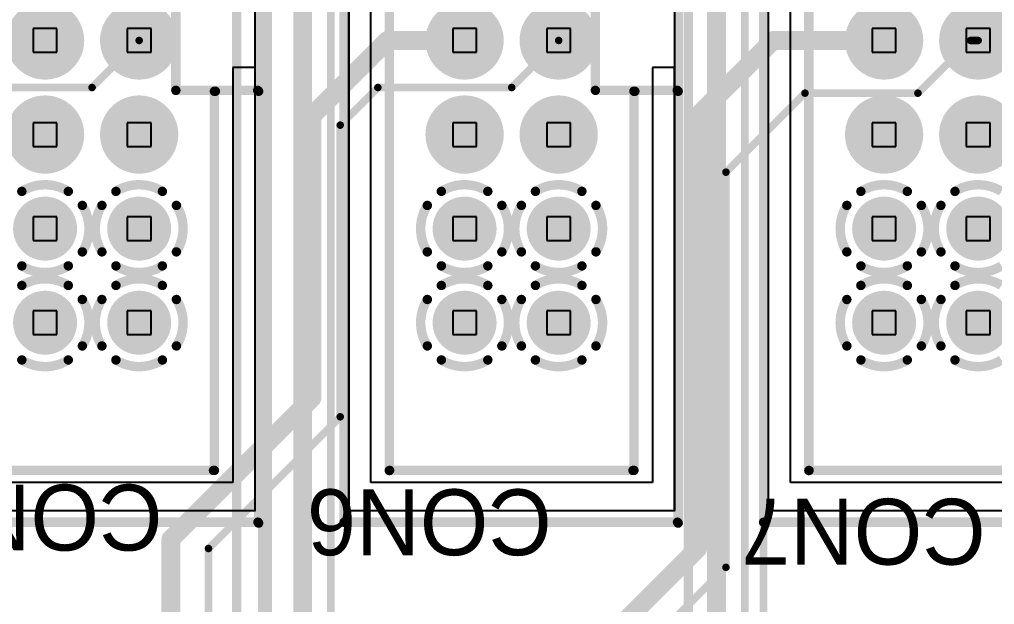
# Model space of a CAD drawing. Extents: x 11.67 to 17.2, y 3.98 to 12.28.
# Drawn here: x 15.025 to 16.061, y 10.341 to 10.963 of the extents above; entities that cross this region are included whole.
import ezdxf

# ---------------------------------------------------------------- set-up
doc = ezdxf.new("R2010")
doc.units = 0
doc.layers.get('0').update_dxf_attribs({"linetype": 'CONTINUOUS'})
for name, color, linetype in [('BOTTOMLAYER', 5, 'CONTINUOUS'), ('BOTTOMOVERLAY', 54, 'CONTINUOUS'), ('BOTTOMSOLDER', 6, 'CONTINUOUS'), ('INTERNALPLANE1', 76, 'CONTINUOUS'), ('MECHANICAL15', 56, 'CONTINUOUS'), ('MECHANICAL2', 216, 'CONTINUOUS'), ('MECHANICAL6', 56, 'CONTINUOUS'), ('MECHANICAL9', 56, 'CONTINUOUS'), ('MIDLAYER1', 16, 'CONTINUOUS'), ('MULTILAYER', 9, 'CONTINUOUS'), ('TOPLAYER', 1, 'CONTINUOUS'), ('TOPSOLDER', 216, 'CONTINUOUS')]:
    doc.layers.add(name, color=color, linetype=linetype)

# ---------------------------------------------------------------- blocks, each defined once
blk = doc.blocks.new('IDC_TH_16P_P2_54_C3406_B16')
at = {"layer": 'BOTTOMLAYER', "const_width": 0.03}
for points in [[(0.035, 0.05, 1), (0.065, 0.05, 1)], [(0.135, 0.05, 1), (0.165, 0.05, 1)], [(0.235, 0.05, 1), (0.265, 0.05, 1)], [(0.335, 0.05, 1), (0.365, 0.05, 1)], [(0.035, -0.05, 1), (0.065, -0.05, 1)], [(0.135, -0.05, 1), (0.165, -0.05, 1)], [(0.235, -0.05, 1), (0.265, -0.05, 1)], [(0.335, -0.05, 1), (0.365, -0.05, 1)]]:
    blk.add_lwpolyline(points, format="xyb", close=True, dxfattribs=at)
at = {"layer": 'BOTTOMOVERLAY', "const_width": 0.01}
for points in [[(0.562, -0.178), (0.562, 0.1763)], [(0.507, -0.1297), (0.507, 0.129)], [(0.5071, -0.13), (-0.5047, -0.13)], [(0.5622, -0.178), (-0.5599, -0.178)]]:
    blk.add_lwpolyline(points, dxfattribs=at)
at = {"layer": 'BOTTOMOVERLAY', "const_width": 0.005}
for points in [[(0.5045, -0.1297, 1), (0.5095, -0.1297, 1)], [(0.5046, -0.13, 1), (0.5096, -0.13, 1)], [(0.5595, -0.178, 1), (0.5645, -0.178, 1)], [(0.5597, -0.178, 1), (0.5647, -0.178, 1)]]:
    blk.add_lwpolyline(points, format="xyb", close=True, dxfattribs=at)
at = {"layer": 'BOTTOMSOLDER', "const_width": 0.034}
for points in [[(0.033, 0.05, 1), (0.067, 0.05, 1)], [(0.133, 0.05, 1), (0.167, 0.05, 1)], [(0.233, 0.05, 1), (0.267, 0.05, 1)], [(0.333, 0.05, 1), (0.367, 0.05, 1)], [(0.033, -0.05, 1), (0.067, -0.05, 1)], [(0.133, -0.05, 1), (0.167, -0.05, 1)], [(0.233, -0.05, 1), (0.267, -0.05, 1)], [(0.333, -0.05, 1), (0.367, -0.05, 1)]]:
    blk.add_lwpolyline(points, format="xyb", close=True, dxfattribs=at)
at = {"layer": 'INTERNALPLANE1'}
for points, const_width in [([(0.0292, 0.05, 1), (0.0708, 0.05, 1)], 0.0416), ([(0.1292, 0.05, 1), (0.1708, 0.05, 1)], 0.0416), ([(0.2079, 0.0253, 1), (0.2129, 0.0253, 1)], 0.005), ([(0.2871, 0.0253, 1), (0.2921, 0.0253, 1)], 0.005), ([(0.3079, 0.0253, 1), (0.3129, 0.0253, 1)], 0.005), ([(0.3871, 0.0253, 1), (0.3921, 0.0253, 1)], 0.005), ([(0.2228, 0.0104, 1), (0.2278, 0.0104, 1)], 0.005), ([(0.2722, 0.0104, 1), (0.2772, 0.0104, 1)], 0.005), ([(0.3228, 0.0104, 1), (0.3278, 0.0104, 1)], 0.005), ([(0.3722, 0.0104, 1), (0.3772, 0.0104, 1)], 0.005), ([(0.0292, -0.05, 1), (0.0708, -0.05, 1)], 0.0416), ([(0.1292, -0.05, 1), (0.1708, -0.05, 1)], 0.0416), ([(0.2228, -0.0104, 1), (0.2278, -0.0104, 1)], 0.005), ([(0.2722, -0.0104, 1), (0.2772, -0.0104, 1)], 0.005), ([(0.3228, -0.0104, 1), (0.3278, -0.0104, 1)], 0.005), ([(0.3722, -0.0104, 1), (0.3772, -0.0104, 1)], 0.005), ([(0.2079, -0.0253, 1), (0.2129, -0.0253, 1)], 0.005), ([(0.2871, -0.0253, 1), (0.2921, -0.0253, 1)], 0.005), ([(0.3079, -0.0253, 1), (0.3129, -0.0253, 1)], 0.005), ([(0.3871, -0.0253, 1), (0.3921, -0.0253, 1)], 0.005), ([(0.2079, -0.0747, 1), (0.2129, -0.0747, 1)], 0.005), ([(0.2871, -0.0747, 1), (0.2921, -0.0747, 1)], 0.005), ([(0.3079, -0.0747, 1), (0.3129, -0.0747, 1)], 0.005), ([(0.3871, -0.0747, 1), (0.3921, -0.0747, 1)], 0.005), ([(0.2228, -0.0896, 1), (0.2278, -0.0896, 1)], 0.005), ([(0.2722, -0.0896, 1), (0.2772, -0.0896, 1)], 0.005), ([(0.3228, -0.0896, 1), (0.3278, -0.0896, 1)], 0.005), ([(0.3722, -0.0896, 1), (0.3772, -0.0896, 1)], 0.005)]:
    blk.add_lwpolyline(points, format="xyb", close=True, dxfattribs=dict(at, const_width=const_width))
at = {"layer": 'INTERNALPLANE1', "const_width": 0.01}
for points in [[(0.2104, 0.0253, -0.286745), (0.2104, 0.0747)], [(0.2896, 0.0747, -0.286745), (0.2896, 0.0253)], [(0.3104, 0.0253, -0.286745), (0.3104, 0.0747)], [(0.3896, 0.0747, -0.286745), (0.3896, 0.0253)], [(0.2747, 0.0104, -0.286745), (0.2253, 0.0104)], [(0.3747, 0.0104, -0.286745), (0.3253, 0.0104)], [(0.2253, -0.0104, -0.286745), (0.2747, -0.0104)], [(0.3253, -0.0104, -0.286745), (0.3747, -0.0104)], [(0.2104, -0.0747, -0.286745), (0.2104, -0.0253)], [(0.2896, -0.0253, -0.286745), (0.2896, -0.0747)], [(0.3104, -0.0747, -0.286745), (0.3104, -0.0253)], [(0.3896, -0.0253, -0.286745), (0.3896, -0.0747)], [(0.2747, -0.0896, -0.286745), (0.2253, -0.0896)], [(0.3747, -0.0896, -0.286745), (0.3253, -0.0896)]]:
    blk.add_lwpolyline(points, format="xyb", dxfattribs=at)
at = {"layer": 'MECHANICAL2'}
for p, q in [((0.5496, -0.1732), (0.5496, 0.1732)), ((0.5197, 0.1496), (0.5197, -0.1496)), ((0.5197, -0.1496), (-0.5197, -0.1496)), ((-0.5496, -0.1732), (0.5496, -0.1732))]:
    blk.add_line(p, q, dxfattribs=at)
at = {"layer": 'MECHANICAL6', "const_width": 0.002}
for points in [[(0.5496, -0.1732), (0.5496, 0.1732)], [(0.5496, -0.1732), (-0.5496, -0.1732)]]:
    blk.add_lwpolyline(points, dxfattribs=at)
at = {"layer": 'MECHANICAL6', "const_width": 0.001}
blk.add_lwpolyline([(0.5491, -0.1732, 1), (0.5501, -0.1732, 1)], format="xyb", close=True, dxfattribs=at)
blk.add_lwpolyline([(0.5491, -0.1732, 1), (0.5501, -0.1732, 1)], format="xyb", close=True, dxfattribs=at)
at = {"layer": 'MECHANICAL9'}
for p, q in [((0.0374, 0.0626), (0.0374, 0.0374)), ((0.0626, 0.0626), (0.0374, 0.0626)), ((0.0626, 0.0374), (0.0626, 0.0626)), ((0.1374, 0.0626), (0.1374, 0.0374)), ((0.1626, 0.0626), (0.1374, 0.0626)), ((0.1626, 0.0374), (0.1626, 0.0626)), ((0.2374, 0.0626), (0.2374, 0.0374)), ((0.2626, 0.0626), (0.2374, 0.0626)), ((0.2626, 0.0374), (0.2626, 0.0626)), ((0.3374, 0.0626), (0.3374, 0.0374)), ((0.3626, 0.0626), (0.3374, 0.0626)), ((0.3626, 0.0374), (0.3626, 0.0626)), ((0.0374, 0.0374), (0.0626, 0.0374)), ((0.1374, 0.0374), (0.1626, 0.0374)), ((0.2374, 0.0374), (0.2626, 0.0374)), ((0.3374, 0.0374), (0.3626, 0.0374)), ((0.0374, -0.0374), (0.0374, -0.0626)), ((0.0626, -0.0374), (0.0374, -0.0374)), ((0.0626, -0.0626), (0.0626, -0.0374)), ((0.1374, -0.0374), (0.1374, -0.0626)), ((0.1626, -0.0374), (0.1374, -0.0374)), ((0.1626, -0.0626), (0.1626, -0.0374)), ((0.2374, -0.0374), (0.2374, -0.0626)), ((0.2626, -0.0374), (0.2374, -0.0374)), ((0.2626, -0.0626), (0.2626, -0.0374)), ((0.3374, -0.0374), (0.3374, -0.0626)), ((0.3626, -0.0374), (0.3374, -0.0374)), ((0.3626, -0.0626), (0.3626, -0.0374)), ((0.0374, -0.0626), (0.0626, -0.0626)), ((0.1374, -0.0626), (0.1626, -0.0626)), ((0.2374, -0.0626), (0.2626, -0.0626)), ((0.3374, -0.0626), (0.3626, -0.0626))]:
    blk.add_line(p, q, dxfattribs=at)
at = {"layer": 'MIDLAYER1', "const_width": 0.03}
for points in [[(0.035, 0.05, 1), (0.065, 0.05, 1)], [(0.135, 0.05, 1), (0.165, 0.05, 1)], [(0.235, 0.05, 1), (0.265, 0.05, 1)], [(0.335, 0.05, 1), (0.365, 0.05, 1)], [(0.035, -0.05, 1), (0.065, -0.05, 1)], [(0.135, -0.05, 1), (0.165, -0.05, 1)], [(0.235, -0.05, 1), (0.265, -0.05, 1)], [(0.335, -0.05, 1), (0.365, -0.05, 1)]]:
    blk.add_lwpolyline(points, format="xyb", close=True, dxfattribs=at)
at = {"layer": 'MULTILAYER', "const_width": 0.03}
for points in [[(0.035, 0.05, 1), (0.065, 0.05, 1)], [(0.135, 0.05, 1), (0.165, 0.05, 1)], [(0.235, 0.05, 1), (0.265, 0.05, 1)], [(0.335, 0.05, 1), (0.365, 0.05, 1)], [(0.035, -0.05, 1), (0.065, -0.05, 1)], [(0.135, -0.05, 1), (0.165, -0.05, 1)], [(0.235, -0.05, 1), (0.265, -0.05, 1)], [(0.335, -0.05, 1), (0.365, -0.05, 1)]]:
    blk.add_lwpolyline(points, format="xyb", close=True, dxfattribs=at)
at = {"layer": 'TOPLAYER', "const_width": 0.03}
for points in [[(0.035, 0.05, 1), (0.065, 0.05, 1)], [(0.135, 0.05, 1), (0.165, 0.05, 1)], [(0.235, 0.05, 1), (0.265, 0.05, 1)], [(0.335, 0.05, 1), (0.365, 0.05, 1)], [(0.035, -0.05, 1), (0.065, -0.05, 1)], [(0.135, -0.05, 1), (0.165, -0.05, 1)], [(0.235, -0.05, 1), (0.265, -0.05, 1)], [(0.335, -0.05, 1), (0.365, -0.05, 1)]]:
    blk.add_lwpolyline(points, format="xyb", close=True, dxfattribs=at)
at = {"layer": 'TOPSOLDER', "const_width": 0.034}
for points in [[(0.033, 0.05, 1), (0.067, 0.05, 1)], [(0.133, 0.05, 1), (0.167, 0.05, 1)], [(0.233, 0.05, 1), (0.267, 0.05, 1)], [(0.333, 0.05, 1), (0.367, 0.05, 1)], [(0.033, -0.05, 1), (0.067, -0.05, 1)], [(0.133, -0.05, 1), (0.167, -0.05, 1)], [(0.233, -0.05, 1), (0.267, -0.05, 1)], [(0.333, -0.05, 1), (0.367, -0.05, 1)]]:
    blk.add_lwpolyline(points, format="xyb", close=True, dxfattribs=at)
blk = doc.blocks.new('IDC_TH_16P_P2_54_C3406_B20')
at = {"layer": 'BOTTOMLAYER', "const_width": 0.03}
for points in [[(0.035, 0.05, 1), (0.065, 0.05, 1)], [(0.135, 0.05, 1), (0.165, 0.05, 1)], [(0.235, 0.05, 1), (0.265, 0.05, 1)], [(0.335, 0.05, 1), (0.365, 0.05, 1)], [(0.035, -0.05, 1), (0.065, -0.05, 1)], [(0.135, -0.05, 1), (0.165, -0.05, 1)], [(0.235, -0.05, 1), (0.265, -0.05, 1)], [(0.335, -0.05, 1), (0.365, -0.05, 1)]]:
    blk.add_lwpolyline(points, format="xyb", close=True, dxfattribs=at)
at = {"layer": 'BOTTOMOVERLAY', "const_width": 0.01}
for points in [[(0.563, 0.177), (-0.5589, 0.177)], [(0.103, 0.176), (0.104, 0.177)], [(0.103, 0.089), (0.103, 0.176)], [(0.562, -0.178), (0.562, 0.1763)], [(0.104, 0.13), (0.104, 0.131)], [(0.507, 0.13), (0.104, 0.13)], [(0.507, -0.1297), (0.507, 0.129)], [(0.103, 0.089), (-0.102, 0.089)], [(0.5071, -0.13), (-0.5047, -0.13)], [(0.5622, -0.178), (-0.5599, -0.178)]]:
    blk.add_lwpolyline(points, dxfattribs=at)
at = {"layer": 'BOTTOMOVERLAY', "const_width": 0.005}
for points in [[(0.1005, 0.176, 1), (0.1055, 0.176, 1)], [(0.1005, 0.176, 1), (0.1055, 0.176, 1)], [(0.1015, 0.177, 1), (0.1065, 0.177, 1)], [(0.5595, 0.1763, 1), (0.5645, 0.1763, 1)], [(0.5605, 0.177, 1), (0.5655, 0.177, 1)], [(0.1015, 0.131, 1), (0.1065, 0.131, 1)], [(0.1015, 0.13, 1), (0.1065, 0.13, 1)], [(0.1015, 0.13, 1), (0.1065, 0.13, 1)], [(0.5045, 0.13, 1), (0.5095, 0.13, 1)], [(0.5045, 0.129, 1), (0.5095, 0.129, 1)], [(0.1005, 0.089, 1), (0.1055, 0.089, 1)], [(0.1005, 0.089, 1), (0.1055, 0.089, 1)], [(0.5045, -0.1297, 1), (0.5095, -0.1297, 1)], [(0.5046, -0.13, 1), (0.5096, -0.13, 1)], [(0.5595, -0.178, 1), (0.5645, -0.178, 1)], [(0.5597, -0.178, 1), (0.5647, -0.178, 1)]]:
    blk.add_lwpolyline(points, format="xyb", close=True, dxfattribs=at)
at = {"layer": 'BOTTOMSOLDER', "const_width": 0.034}
for points in [[(0.033, 0.05, 1), (0.067, 0.05, 1)], [(0.133, 0.05, 1), (0.167, 0.05, 1)], [(0.233, 0.05, 1), (0.267, 0.05, 1)], [(0.333, 0.05, 1), (0.367, 0.05, 1)], [(0.033, -0.05, 1), (0.067, -0.05, 1)], [(0.133, -0.05, 1), (0.167, -0.05, 1)], [(0.233, -0.05, 1), (0.267, -0.05, 1)], [(0.333, -0.05, 1), (0.367, -0.05, 1)]]:
    blk.add_lwpolyline(points, format="xyb", close=True, dxfattribs=at)
at = {"layer": 'INTERNALPLANE1', "const_width": 0.01}
for points in [[(0.2253, 0.0896, -0.286745), (0.2747, 0.0896)], [(0.3253, 0.0896, -0.286745), (0.3747, 0.0896)], [(0.2104, 0.0253, -0.286745), (0.2104, 0.0747)], [(0.2896, 0.0747, -0.286745), (0.2896, 0.0253)], [(0.3104, 0.0253, -0.286745), (0.3104, 0.0747)], [(0.3896, 0.0747, -0.286745), (0.3896, 0.0253)], [(0.2747, 0.0104, -0.286745), (0.2253, 0.0104)], [(0.3747, 0.0104, -0.286745), (0.3253, 0.0104)], [(0.2253, -0.0104, -0.286745), (0.2747, -0.0104)], [(0.3253, -0.0104, -0.286745), (0.3747, -0.0104)], [(0.2104, -0.0747, -0.286745), (0.2104, -0.0253)], [(0.2896, -0.0253, -0.286745), (0.2896, -0.0747)], [(0.3104, -0.0747, -0.286745), (0.3104, -0.0253)], [(0.3896, -0.0253, -0.286745), (0.3896, -0.0747)], [(0.2747, -0.0896, -0.286745), (0.2253, -0.0896)], [(0.3747, -0.0896, -0.286745), (0.3253, -0.0896)]]:
    blk.add_lwpolyline(points, format="xyb", dxfattribs=at)
at = {"layer": 'INTERNALPLANE1'}
for points, const_width in [([(0.2228, 0.0896, 1), (0.2278, 0.0896, 1)], 0.005), ([(0.2722, 0.0896, 1), (0.2772, 0.0896, 1)], 0.005), ([(0.3228, 0.0896, 1), (0.3278, 0.0896, 1)], 0.005), ([(0.3722, 0.0896, 1), (0.3772, 0.0896, 1)], 0.005), ([(0.0292, 0.05, 1), (0.0708, 0.05, 1)], 0.0416), ([(0.1292, 0.05, 1), (0.1708, 0.05, 1)], 0.0416), ([(0.2079, 0.0747, 1), (0.2129, 0.0747, 1)], 0.005), ([(0.2871, 0.0747, 1), (0.2921, 0.0747, 1)], 0.005), ([(0.3079, 0.0747, 1), (0.3129, 0.0747, 1)], 0.005), ([(0.3871, 0.0747, 1), (0.3921, 0.0747, 1)], 0.005), ([(0.2079, 0.0253, 1), (0.2129, 0.0253, 1)], 0.005), ([(0.2871, 0.0253, 1), (0.2921, 0.0253, 1)], 0.005), ([(0.3079, 0.0253, 1), (0.3129, 0.0253, 1)], 0.005), ([(0.3871, 0.0253, 1), (0.3921, 0.0253, 1)], 0.005), ([(0.2228, 0.0104, 1), (0.2278, 0.0104, 1)], 0.005), ([(0.2722, 0.0104, 1), (0.2772, 0.0104, 1)], 0.005), ([(0.3228, 0.0104, 1), (0.3278, 0.0104, 1)], 0.005), ([(0.3722, 0.0104, 1), (0.3772, 0.0104, 1)], 0.005), ([(0.0292, -0.05, 1), (0.0708, -0.05, 1)], 0.0416), ([(0.1292, -0.05, 1), (0.1708, -0.05, 1)], 0.0416), ([(0.2228, -0.0104, 1), (0.2278, -0.0104, 1)], 0.005), ([(0.2722, -0.0104, 1), (0.2772, -0.0104, 1)], 0.005), ([(0.3228, -0.0104, 1), (0.3278, -0.0104, 1)], 0.005), ([(0.3722, -0.0104, 1), (0.3772, -0.0104, 1)], 0.005), ([(0.2079, -0.0253, 1), (0.2129, -0.0253, 1)], 0.005), ([(0.2871, -0.0253, 1), (0.2921, -0.0253, 1)], 0.005), ([(0.3079, -0.0253, 1), (0.3129, -0.0253, 1)], 0.005), ([(0.3871, -0.0253, 1), (0.3921, -0.0253, 1)], 0.005), ([(0.2079, -0.0747, 1), (0.2129, -0.0747, 1)], 0.005), ([(0.2871, -0.0747, 1), (0.2921, -0.0747, 1)], 0.005), ([(0.3079, -0.0747, 1), (0.3129, -0.0747, 1)], 0.005), ([(0.3871, -0.0747, 1), (0.3921, -0.0747, 1)], 0.005), ([(0.2228, -0.0896, 1), (0.2278, -0.0896, 1)], 0.005), ([(0.2722, -0.0896, 1), (0.2772, -0.0896, 1)], 0.005), ([(0.3228, -0.0896, 1), (0.3278, -0.0896, 1)], 0.005), ([(0.3722, -0.0896, 1), (0.3772, -0.0896, 1)], 0.005)]:
    blk.add_lwpolyline(points, format="xyb", close=True, dxfattribs=dict(at, const_width=const_width))
at = {"layer": 'MECHANICAL2'}
for p, q in [((0.5496, 0.1732), (0.0787, 0.1732)), ((0.0787, 0.1732), (0.0787, 0.1496)), ((0.5496, -0.1732), (0.5496, 0.1732)), ((0.0787, 0.1496), (0.5197, 0.1496)), ((0.5197, 0.1496), (0.5197, -0.1496)), ((0.5197, -0.1496), (-0.5197, -0.1496)), ((-0.5496, -0.1732), (0.5496, -0.1732))]:
    blk.add_line(p, q, dxfattribs=at)
at = {"layer": 'MECHANICAL6', "const_width": 0.002}
for points in [[(0.5496, 0.1732), (-0.5496, 0.1732)], [(0.5496, -0.1732), (0.5496, 0.1732)], [(0.5496, -0.1732), (-0.5496, -0.1732)]]:
    blk.add_lwpolyline(points, dxfattribs=at)
at = {"layer": 'MECHANICAL6', "const_width": 0.001}
for points in [[(0.5491, 0.1732, 1), (0.5501, 0.1732, 1)], [(0.5491, 0.1732, 1), (0.5501, 0.1732, 1)], [(0.5491, -0.1732, 1), (0.5501, -0.1732, 1)], [(0.5491, -0.1732, 1), (0.5501, -0.1732, 1)]]:
    blk.add_lwpolyline(points, format="xyb", close=True, dxfattribs=at)
at = {"layer": 'MECHANICAL9'}
for p, q in [((0.0374, 0.0626), (0.0374, 0.0374)), ((0.0626, 0.0626), (0.0374, 0.0626)), ((0.0626, 0.0374), (0.0626, 0.0626)), ((0.1374, 0.0626), (0.1374, 0.0374)), ((0.1626, 0.0626), (0.1374, 0.0626)), ((0.1626, 0.0374), (0.1626, 0.0626)), ((0.2374, 0.0626), (0.2374, 0.0374)), ((0.2626, 0.0626), (0.2374, 0.0626)), ((0.2626, 0.0374), (0.2626, 0.0626)), ((0.3374, 0.0626), (0.3374, 0.0374)), ((0.3626, 0.0626), (0.3374, 0.0626)), ((0.3626, 0.0374), (0.3626, 0.0626)), ((0.0374, 0.0374), (0.0626, 0.0374)), ((0.1374, 0.0374), (0.1626, 0.0374)), ((0.2374, 0.0374), (0.2626, 0.0374)), ((0.3374, 0.0374), (0.3626, 0.0374)), ((0.0374, -0.0374), (0.0374, -0.0626)), ((0.0626, -0.0374), (0.0374, -0.0374)), ((0.0626, -0.0626), (0.0626, -0.0374)), ((0.1374, -0.0374), (0.1374, -0.0626)), ((0.1626, -0.0374), (0.1374, -0.0374)), ((0.1626, -0.0626), (0.1626, -0.0374)), ((0.2374, -0.0374), (0.2374, -0.0626)), ((0.2626, -0.0374), (0.2374, -0.0374)), ((0.2626, -0.0626), (0.2626, -0.0374)), ((0.3374, -0.0374), (0.3374, -0.0626)), ((0.3626, -0.0374), (0.3374, -0.0374)), ((0.3626, -0.0626), (0.3626, -0.0374)), ((0.0374, -0.0626), (0.0626, -0.0626)), ((0.1374, -0.0626), (0.1626, -0.0626)), ((0.2374, -0.0626), (0.2626, -0.0626)), ((0.3374, -0.0626), (0.3626, -0.0626))]:
    blk.add_line(p, q, dxfattribs=at)
at = {"layer": 'MIDLAYER1', "const_width": 0.03}
for points in [[(0.035, 0.05, 1), (0.065, 0.05, 1)], [(0.135, 0.05, 1), (0.165, 0.05, 1)], [(0.235, 0.05, 1), (0.265, 0.05, 1)], [(0.335, 0.05, 1), (0.365, 0.05, 1)], [(0.035, -0.05, 1), (0.065, -0.05, 1)], [(0.135, -0.05, 1), (0.165, -0.05, 1)], [(0.235, -0.05, 1), (0.265, -0.05, 1)], [(0.335, -0.05, 1), (0.365, -0.05, 1)]]:
    blk.add_lwpolyline(points, format="xyb", close=True, dxfattribs=at)
at = {"layer": 'MULTILAYER', "const_width": 0.03}
for points in [[(0.035, 0.05, 1), (0.065, 0.05, 1)], [(0.135, 0.05, 1), (0.165, 0.05, 1)], [(0.235, 0.05, 1), (0.265, 0.05, 1)], [(0.335, 0.05, 1), (0.365, 0.05, 1)], [(0.035, -0.05, 1), (0.065, -0.05, 1)], [(0.135, -0.05, 1), (0.165, -0.05, 1)], [(0.235, -0.05, 1), (0.265, -0.05, 1)], [(0.335, -0.05, 1), (0.365, -0.05, 1)]]:
    blk.add_lwpolyline(points, format="xyb", close=True, dxfattribs=at)
at = {"layer": 'TOPLAYER', "const_width": 0.03}
for points in [[(0.035, 0.05, 1), (0.065, 0.05, 1)], [(0.135, 0.05, 1), (0.165, 0.05, 1)], [(0.235, 0.05, 1), (0.265, 0.05, 1)], [(0.335, 0.05, 1), (0.365, 0.05, 1)], [(0.035, -0.05, 1), (0.065, -0.05, 1)], [(0.135, -0.05, 1), (0.165, -0.05, 1)], [(0.235, -0.05, 1), (0.265, -0.05, 1)], [(0.335, -0.05, 1), (0.365, -0.05, 1)]]:
    blk.add_lwpolyline(points, format="xyb", close=True, dxfattribs=at)
at = {"layer": 'TOPSOLDER', "const_width": 0.034}
for points in [[(0.033, 0.05, 1), (0.067, 0.05, 1)], [(0.133, 0.05, 1), (0.167, 0.05, 1)], [(0.233, 0.05, 1), (0.267, 0.05, 1)], [(0.333, 0.05, 1), (0.367, 0.05, 1)], [(0.033, -0.05, 1), (0.067, -0.05, 1)], [(0.133, -0.05, 1), (0.167, -0.05, 1)], [(0.233, -0.05, 1), (0.267, -0.05, 1)], [(0.333, -0.05, 1), (0.367, -0.05, 1)]]:
    blk.add_lwpolyline(points, format="xyb", close=True, dxfattribs=at)
blk = doc.blocks.new('IDC_TH_16P_P2_54_C3406_B21')
at = {"layer": 'BOTTOMLAYER', "const_width": 0.03}
for points in [[(0.035, 0.05, 1), (0.065, 0.05, 1)], [(0.135, 0.05, 1), (0.165, 0.05, 1)], [(0.235, 0.05, 1), (0.265, 0.05, 1)], [(0.335, 0.05, 1), (0.365, 0.05, 1)], [(0.035, -0.05, 1), (0.065, -0.05, 1)], [(0.135, -0.05, 1), (0.165, -0.05, 1)], [(0.235, -0.05, 1), (0.265, -0.05, 1)], [(0.335, -0.05, 1), (0.365, -0.05, 1)]]:
    blk.add_lwpolyline(points, format="xyb", close=True, dxfattribs=at)
at = {"layer": 'BOTTOMOVERLAY', "const_width": 0.01}
for points in [[(0.563, 0.177), (-0.5589, 0.177)], [(0.103, 0.176), (0.104, 0.177)], [(0.103, 0.089), (0.103, 0.176)], [(0.562, -0.178), (0.562, 0.1763)], [(0.104, 0.13), (0.104, 0.131)], [(0.507, 0.13), (0.104, 0.13)], [(0.507, -0.1297), (0.507, 0.129)], [(0.103, 0.089), (-0.102, 0.089)]]:
    blk.add_lwpolyline(points, dxfattribs=at)
at = {"layer": 'BOTTOMOVERLAY', "const_width": 0.005}
for points in [[(0.1005, 0.176, 1), (0.1055, 0.176, 1)], [(0.1005, 0.176, 1), (0.1055, 0.176, 1)], [(0.1015, 0.177, 1), (0.1065, 0.177, 1)], [(0.5595, 0.1763, 1), (0.5645, 0.1763, 1)], [(0.5605, 0.177, 1), (0.5655, 0.177, 1)], [(0.1015, 0.131, 1), (0.1065, 0.131, 1)], [(0.1015, 0.13, 1), (0.1065, 0.13, 1)], [(0.1015, 0.13, 1), (0.1065, 0.13, 1)], [(0.5045, 0.13, 1), (0.5095, 0.13, 1)], [(0.5045, 0.129, 1), (0.5095, 0.129, 1)], [(0.1005, 0.089, 1), (0.1055, 0.089, 1)], [(0.1005, 0.089, 1), (0.1055, 0.089, 1)]]:
    blk.add_lwpolyline(points, format="xyb", close=True, dxfattribs=at)
at = {"layer": 'BOTTOMSOLDER', "const_width": 0.034}
for points in [[(0.033, 0.05, 1), (0.067, 0.05, 1)], [(0.133, 0.05, 1), (0.167, 0.05, 1)], [(0.233, 0.05, 1), (0.267, 0.05, 1)], [(0.333, 0.05, 1), (0.367, 0.05, 1)], [(0.033, -0.05, 1), (0.067, -0.05, 1)], [(0.133, -0.05, 1), (0.167, -0.05, 1)], [(0.233, -0.05, 1), (0.267, -0.05, 1)], [(0.333, -0.05, 1), (0.367, -0.05, 1)]]:
    blk.add_lwpolyline(points, format="xyb", close=True, dxfattribs=at)
at = {"layer": 'INTERNALPLANE1', "const_width": 0.01}
for points in [[(0.2253, 0.0896, -0.286745), (0.2747, 0.0896)], [(0.3253, 0.0896, -0.286745), (0.3747, 0.0896)], [(0.2104, 0.0253, -0.286745), (0.2104, 0.0747)], [(0.2896, 0.0747, -0.286745), (0.2896, 0.0253)], [(0.3104, 0.0253, -0.286745), (0.3104, 0.0747)], [(0.3896, 0.0747, -0.286745), (0.3896, 0.0253)], [(0.2747, 0.0104, -0.286745), (0.2253, 0.0104)], [(0.3747, 0.0104, -0.286745), (0.3253, 0.0104)], [(0.2253, -0.0104, -0.286745), (0.2747, -0.0104)], [(0.3253, -0.0104, -0.286745), (0.3747, -0.0104)], [(0.2104, -0.0747, -0.286745), (0.2104, -0.0253)], [(0.2896, -0.0253, -0.286745), (0.2896, -0.0747)], [(0.3104, -0.0747, -0.286745), (0.3104, -0.0253)], [(0.3896, -0.0253, -0.286745), (0.3896, -0.0747)]]:
    blk.add_lwpolyline(points, format="xyb", dxfattribs=at)
at = {"layer": 'INTERNALPLANE1'}
for points, const_width in [([(0.2228, 0.0896, 1), (0.2278, 0.0896, 1)], 0.005), ([(0.2722, 0.0896, 1), (0.2772, 0.0896, 1)], 0.005), ([(0.3228, 0.0896, 1), (0.3278, 0.0896, 1)], 0.005), ([(0.3722, 0.0896, 1), (0.3772, 0.0896, 1)], 0.005), ([(0.0292, 0.05, 1), (0.0708, 0.05, 1)], 0.0416), ([(0.1292, 0.05, 1), (0.1708, 0.05, 1)], 0.0416), ([(0.2079, 0.0747, 1), (0.2129, 0.0747, 1)], 0.005), ([(0.2871, 0.0747, 1), (0.2921, 0.0747, 1)], 0.005), ([(0.3079, 0.0747, 1), (0.3129, 0.0747, 1)], 0.005), ([(0.3871, 0.0747, 1), (0.3921, 0.0747, 1)], 0.005), ([(0.2079, 0.0253, 1), (0.2129, 0.0253, 1)], 0.005), ([(0.2871, 0.0253, 1), (0.2921, 0.0253, 1)], 0.005), ([(0.3079, 0.0253, 1), (0.3129, 0.0253, 1)], 0.005), ([(0.3871, 0.0253, 1), (0.3921, 0.0253, 1)], 0.005), ([(0.2228, 0.0104, 1), (0.2278, 0.0104, 1)], 0.005), ([(0.2722, 0.0104, 1), (0.2772, 0.0104, 1)], 0.005), ([(0.3228, 0.0104, 1), (0.3278, 0.0104, 1)], 0.005), ([(0.3722, 0.0104, 1), (0.3772, 0.0104, 1)], 0.005), ([(0.0292, -0.05, 1), (0.0708, -0.05, 1)], 0.0416), ([(0.1292, -0.05, 1), (0.1708, -0.05, 1)], 0.0416), ([(0.2228, -0.0104, 1), (0.2278, -0.0104, 1)], 0.005), ([(0.2722, -0.0104, 1), (0.2772, -0.0104, 1)], 0.005), ([(0.3228, -0.0104, 1), (0.3278, -0.0104, 1)], 0.005), ([(0.3722, -0.0104, 1), (0.3772, -0.0104, 1)], 0.005), ([(0.2079, -0.0253, 1), (0.2129, -0.0253, 1)], 0.005), ([(0.2871, -0.0253, 1), (0.2921, -0.0253, 1)], 0.005), ([(0.3079, -0.0253, 1), (0.3129, -0.0253, 1)], 0.005), ([(0.3871, -0.0253, 1), (0.3921, -0.0253, 1)], 0.005), ([(0.2079, -0.0747, 1), (0.2129, -0.0747, 1)], 0.005), ([(0.2871, -0.0747, 1), (0.2921, -0.0747, 1)], 0.005), ([(0.3079, -0.0747, 1), (0.3129, -0.0747, 1)], 0.005), ([(0.3871, -0.0747, 1), (0.3921, -0.0747, 1)], 0.005)]:
    blk.add_lwpolyline(points, format="xyb", close=True, dxfattribs=dict(at, const_width=const_width))
at = {"layer": 'MECHANICAL2'}
for p, q in [((0.5496, 0.1732), (0.0787, 0.1732)), ((0.0787, 0.1732), (0.0787, 0.1496)), ((0.5496, -0.1732), (0.5496, 0.1732)), ((0.0787, 0.1496), (0.5197, 0.1496)), ((0.5197, 0.1496), (0.5197, -0.1496))]:
    blk.add_line(p, q, dxfattribs=at)
at = {"layer": 'MECHANICAL6', "const_width": 0.002}
for points in [[(0.5496, 0.1732), (-0.5496, 0.1732)], [(0.5496, -0.1732), (0.5496, 0.1732)]]:
    blk.add_lwpolyline(points, dxfattribs=at)
at = {"layer": 'MECHANICAL6', "const_width": 0.001}
blk.add_lwpolyline([(0.5491, 0.1732, 1), (0.5501, 0.1732, 1)], format="xyb", close=True, dxfattribs=at)
blk.add_lwpolyline([(0.5491, 0.1732, 1), (0.5501, 0.1732, 1)], format="xyb", close=True, dxfattribs=at)
at = {"layer": 'MECHANICAL9'}
for p, q in [((0.0374, 0.0626), (0.0374, 0.0374)), ((0.0626, 0.0626), (0.0374, 0.0626)), ((0.0626, 0.0374), (0.0626, 0.0626)), ((0.1374, 0.0626), (0.1374, 0.0374)), ((0.1626, 0.0626), (0.1374, 0.0626)), ((0.1626, 0.0374), (0.1626, 0.0626)), ((0.2374, 0.0626), (0.2374, 0.0374)), ((0.2626, 0.0626), (0.2374, 0.0626)), ((0.2626, 0.0374), (0.2626, 0.0626)), ((0.3374, 0.0626), (0.3374, 0.0374)), ((0.3626, 0.0626), (0.3374, 0.0626)), ((0.3626, 0.0374), (0.3626, 0.0626)), ((0.0374, 0.0374), (0.0626, 0.0374)), ((0.1374, 0.0374), (0.1626, 0.0374)), ((0.2374, 0.0374), (0.2626, 0.0374)), ((0.3374, 0.0374), (0.3626, 0.0374)), ((0.0374, -0.0374), (0.0374, -0.0626)), ((0.0626, -0.0374), (0.0374, -0.0374)), ((0.0626, -0.0626), (0.0626, -0.0374)), ((0.1374, -0.0374), (0.1374, -0.0626)), ((0.1626, -0.0374), (0.1374, -0.0374)), ((0.1626, -0.0626), (0.1626, -0.0374)), ((0.2374, -0.0374), (0.2374, -0.0626)), ((0.2626, -0.0374), (0.2374, -0.0374)), ((0.2626, -0.0626), (0.2626, -0.0374)), ((0.3374, -0.0374), (0.3374, -0.0626)), ((0.3626, -0.0374), (0.3374, -0.0374)), ((0.3626, -0.0626), (0.3626, -0.0374)), ((0.0374, -0.0626), (0.0626, -0.0626)), ((0.1374, -0.0626), (0.1626, -0.0626)), ((0.2374, -0.0626), (0.2626, -0.0626)), ((0.3374, -0.0626), (0.3626, -0.0626))]:
    blk.add_line(p, q, dxfattribs=at)
at = {"layer": 'MIDLAYER1', "const_width": 0.03}
for points in [[(0.035, 0.05, 1), (0.065, 0.05, 1)], [(0.135, 0.05, 1), (0.165, 0.05, 1)], [(0.235, 0.05, 1), (0.265, 0.05, 1)], [(0.335, 0.05, 1), (0.365, 0.05, 1)], [(0.035, -0.05, 1), (0.065, -0.05, 1)], [(0.135, -0.05, 1), (0.165, -0.05, 1)], [(0.235, -0.05, 1), (0.265, -0.05, 1)], [(0.335, -0.05, 1), (0.365, -0.05, 1)]]:
    blk.add_lwpolyline(points, format="xyb", close=True, dxfattribs=at)
at = {"layer": 'MULTILAYER', "const_width": 0.03}
for points in [[(0.035, 0.05, 1), (0.065, 0.05, 1)], [(0.135, 0.05, 1), (0.165, 0.05, 1)], [(0.235, 0.05, 1), (0.265, 0.05, 1)], [(0.335, 0.05, 1), (0.365, 0.05, 1)], [(0.035, -0.05, 1), (0.065, -0.05, 1)], [(0.135, -0.05, 1), (0.165, -0.05, 1)], [(0.235, -0.05, 1), (0.265, -0.05, 1)], [(0.335, -0.05, 1), (0.365, -0.05, 1)]]:
    blk.add_lwpolyline(points, format="xyb", close=True, dxfattribs=at)
at = {"layer": 'TOPLAYER', "const_width": 0.03}
for points in [[(0.035, 0.05, 1), (0.065, 0.05, 1)], [(0.135, 0.05, 1), (0.165, 0.05, 1)], [(0.235, 0.05, 1), (0.265, 0.05, 1)], [(0.335, 0.05, 1), (0.365, 0.05, 1)], [(0.035, -0.05, 1), (0.065, -0.05, 1)], [(0.135, -0.05, 1), (0.165, -0.05, 1)], [(0.235, -0.05, 1), (0.265, -0.05, 1)], [(0.335, -0.05, 1), (0.365, -0.05, 1)]]:
    blk.add_lwpolyline(points, format="xyb", close=True, dxfattribs=at)
at = {"layer": 'TOPSOLDER', "const_width": 0.034}
for points in [[(0.033, 0.05, 1), (0.067, 0.05, 1)], [(0.133, 0.05, 1), (0.167, 0.05, 1)], [(0.233, 0.05, 1), (0.267, 0.05, 1)], [(0.333, 0.05, 1), (0.367, 0.05, 1)], [(0.033, -0.05, 1), (0.067, -0.05, 1)], [(0.133, -0.05, 1), (0.167, -0.05, 1)], [(0.233, -0.05, 1), (0.267, -0.05, 1)], [(0.333, -0.05, 1), (0.367, -0.05, 1)]]:
    blk.add_lwpolyline(points, format="xyb", close=True, dxfattribs=at)

msp = doc.modelspace()

# ---------------------------------------------------------------- linework, layer by layer
at = {"layer": 'BOTTOMLAYER'}
for points, const_width in [([(15.256, 10.161), (15.256, 11.231)], 0.01), ([(15.286, 10.1628), (15.286, 11.201)], 0.015), ([(15.326, 10.161), (15.326, 11.121)], 0.008), ([(15.356, 10.171), (15.356, 11.101)], 0.008), ([(14.936, 10.941), (15.0523, 10.941)], 0.02), ([(15.1023, 10.891), (15.1523, 10.941)], 0.008), ([(15.746, 10.861), (15.826, 10.941)], 0.02), ([(15.826, 10.941), (15.9441, 10.941)], 0.02), ([(15.98, 10.885), (16.036, 10.941)], 0.008), ([(16.036, 10.941), (16.0441, 10.941)], 0.008), ([(14.956, 10.891), (15.1023, 10.891)], 0.008), ([(15.776, 10.801), (15.86, 10.885)], 0.008), ([(15.86, 10.885), (15.98, 10.885)], 0.008), ([(15.746, 10.401), (15.746, 10.861)], 0.02), ([(15.776, 10.381), (15.776, 10.801)], 0.008), ([(15.626, 10.281), (15.746, 10.401)], 0.02), ([(15.626, 10.231), (15.776, 10.381)], 0.008)]:
    msp.add_lwpolyline(points, dxfattribs=dict(at, const_width=const_width))
for points, const_width in [([(15.0473, 10.941, 1), (15.0573, 10.941, 1)], 0.01), ([(15.1503, 10.941, 1), (15.1543, 10.941, 1)], 0.004), ([(15.821, 10.941, 1), (15.831, 10.941, 1)], 0.01), ([(15.821, 10.941, 1), (15.831, 10.941, 1)], 0.01), ([(15.9391, 10.941, 1), (15.9491, 10.941, 1)], 0.01), ([(16.034, 10.941, 1), (16.038, 10.941, 1)], 0.004), ([(16.034, 10.941, 1), (16.038, 10.941, 1)], 0.004), ([(16.0421, 10.941, 1), (16.0461, 10.941, 1)], 0.004), ([(15.1003, 10.891, 1), (15.1043, 10.891, 1)], 0.004), ([(15.1003, 10.891, 1), (15.1043, 10.891, 1)], 0.004), ([(15.858, 10.885, 1), (15.862, 10.885, 1)], 0.004), ([(15.858, 10.885, 1), (15.862, 10.885, 1)], 0.004), ([(15.978, 10.885, 1), (15.982, 10.885, 1)], 0.004), ([(15.978, 10.885, 1), (15.982, 10.885, 1)], 0.004), ([(15.741, 10.861, 1), (15.751, 10.861, 1)], 0.01), ([(15.741, 10.861, 1), (15.751, 10.861, 1)], 0.01), ([(15.774, 10.801, 1), (15.778, 10.801, 1)], 0.004), ([(15.774, 10.801, 1), (15.778, 10.801, 1)], 0.004), ([(15.741, 10.401, 1), (15.751, 10.401, 1)], 0.01), ([(15.741, 10.401, 1), (15.751, 10.401, 1)], 0.01), ([(15.774, 10.381, 1), (15.778, 10.381, 1)], 0.004), ([(15.774, 10.381, 1), (15.778, 10.381, 1)], 0.004)]:
    msp.add_lwpolyline(points, format="xyb", close=True, dxfattribs=dict(at, const_width=const_width))
at = {"layer": 'INTERNALPLANE1', "const_width": 0.02}
for points in [[(15.326, 9.951), (15.326, 12.25)], [(15.766, 10.201), (15.766, 12.25)]]:
    msp.add_lwpolyline(points, dxfattribs=at)
at = {"layer": 'MIDLAYER1'}
for points, const_width in [([(15.736, 10.181), (15.736, 11.1328)], 0.01), ([(15.766, 10.151), (15.766, 11.131)], 0.015), ([(15.796, 10.131), (15.796, 11.121)], 0.008), ([(15.816, 10.111), (15.816, 11.071)], 0.008), ([(15.336, 10.861), (15.416, 10.941)], 0.02), ([(15.416, 10.941), (15.4982, 10.941)], 0.02), ([(15.5483, 10.891), (15.5982, 10.941)], 0.008), ([(15.366, 10.851), (15.406, 10.891)], 0.008), ([(15.406, 10.891), (15.5483, 10.891)], 0.008), ([(15.336, 10.561), (15.336, 10.861)], 0.02), ([(15.366, 10.541), (15.366, 10.851)], 0.008), ([(15.186, 10.411), (15.336, 10.561)], 0.02), ([(15.226, 10.401), (15.366, 10.541)], 0.008), ([(15.186, 10.301), (15.186, 10.411)], 0.02), ([(15.226, 10.311), (15.226, 10.401)], 0.008)]:
    msp.add_lwpolyline(points, dxfattribs=dict(at, const_width=const_width))
for points, const_width in [([(15.411, 10.941, 1), (15.421, 10.941, 1)], 0.01), ([(15.411, 10.941, 1), (15.421, 10.941, 1)], 0.01), ([(15.4932, 10.941, 1), (15.5032, 10.941, 1)], 0.01), ([(15.5962, 10.941, 1), (15.6002, 10.941, 1)], 0.004), ([(15.404, 10.891, 1), (15.408, 10.891, 1)], 0.004), ([(15.404, 10.891, 1), (15.408, 10.891, 1)], 0.004), ([(15.5463, 10.891, 1), (15.5503, 10.891, 1)], 0.004), ([(15.5463, 10.891, 1), (15.5503, 10.891, 1)], 0.004), ([(15.331, 10.861, 1), (15.341, 10.861, 1)], 0.01), ([(15.331, 10.861, 1), (15.341, 10.861, 1)], 0.01), ([(15.364, 10.851, 1), (15.368, 10.851, 1)], 0.004), ([(15.364, 10.851, 1), (15.368, 10.851, 1)], 0.004), ([(15.331, 10.561, 1), (15.341, 10.561, 1)], 0.01), ([(15.331, 10.561, 1), (15.341, 10.561, 1)], 0.01), ([(15.364, 10.541, 1), (15.368, 10.541, 1)], 0.004), ([(15.364, 10.541, 1), (15.368, 10.541, 1)], 0.004), ([(15.181, 10.411, 1), (15.191, 10.411, 1)], 0.01), ([(15.181, 10.411, 1), (15.191, 10.411, 1)], 0.01), ([(15.224, 10.401, 1), (15.228, 10.401, 1)], 0.004), ([(15.224, 10.401, 1), (15.228, 10.401, 1)], 0.004)]:
    msp.add_lwpolyline(points, format="xyb", close=True, dxfattribs=dict(at, const_width=const_width))

# ---------------------------------------------------------------- block references
at = {"rotation": 270}
for name, p in [('IDC_TH_16P_P2_54_C3406_B21', (15.1023, 10.991)), ('IDC_TH_16P_P2_54_C3406_B20', (15.5482, 10.991)), ('IDC_TH_16P_P2_54_C3406_B16', (15.9941, 10.991))]:
    msp.add_blockref(name, p, dxfattribs=at)

# ---------------------------------------------------------------- texts
at = {"layer": 'MECHANICAL15'}
for s, p in [('CON8', (15.1772, 10.4689)), ('CON6', (15.591, 10.4639)), ('CON7', (16.0522, 10.4539))]:
    msp.add_text(s, height=0.07, rotation=180, dxfattribs=at).set_placement(p)

doc.saveas('drawing.dxf')
